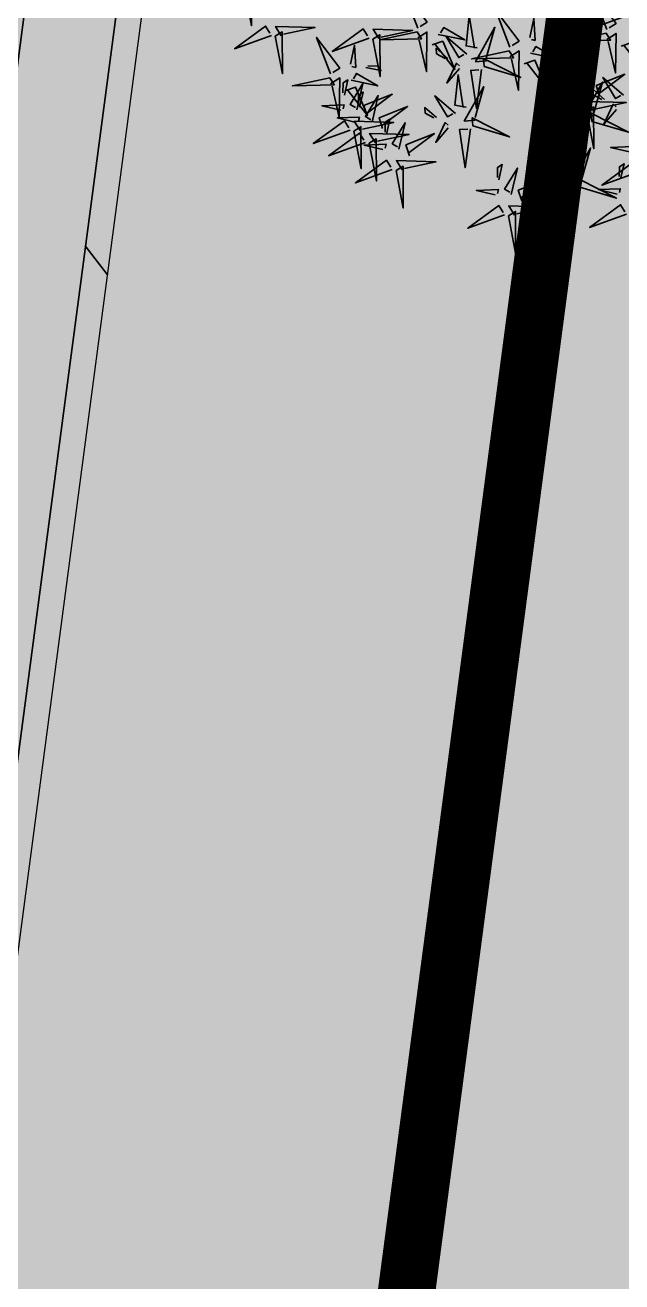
# Model space of a CAD drawing. Header units: millimetres. Extents: x -176651 to 424033, y -469666 to 486614.
# Drawn here: x 80806 to 81222, y 94700 to 95577 of the extents above; entities that cross this region are included whole.
import ezdxf

# ---------------------------------------------------------------- set-up
doc = ezdxf.new("R2010")
doc.units = ezdxf.units.MM
doc.linetypes.add('1625E_Roof Plan$0$DASHED', pattern=[0.75, 0.5, -0.25])
for name, color, linetype in [('1625_East Villa$0$ad-Elevation 10', 8, 'Continuous'), ('1625_East Villa$0$ad-Verandah', 8, 'Continuous'), ('1625E_Roof Plan$0$ad-Secondary Roof', 8, 'Continuous'), ('ad-Plinth', 8, 'Continuous'), ('ad-Verandah', 33, 'Continuous')]:
    doc.layers.add(name, color=color, linetype=linetype)
doc.layers.add('1625_East Villa$0$ad-Landscape', color=8, linetype='Continuous', lineweight=35)

# ---------------------------------------------------------------- blocks, each defined once
blk = doc.blocks.new('A$C92fa9908')
at = {"layer": 'ad-Verandah', "lineweight": 9}
blk.add_lwpolyline([(13650, 4745), (12120, 4745), (12120, 0), (6200, 0), (6200, -2045), (13650, -2045)], close=True, dxfattribs=at)
blk = doc.blocks.new('zw$C194')
at = {"layer": 'ad-Plinth', "ltscale": 5, "rotation": 352.470387642262}
blk.add_blockref('A$C92fa9908', (-124788.95, -333692.84), dxfattribs=at)
blk = doc.blocks.new('1625_East Villa$0$bamboo')
at = {"layer": '1625_East Villa$0$ad-Landscape', "color": 76}
for points in [[(103.7, 1424.7), (54.4, 1572.3), (77.9, 1403.4), (103.7, 1424.7)], [(119.4, 1423.2), (261.4, 1496.7), (147.9, 1388.7), (126.6, 1414.5)], [(-160.7, 1284.9), (-160, 1444.8), (-116.9, 1294.1), (-149.7, 1287.2)], [(581.6, 1302), (532.2, 1449.6), (555.7, 1280.7), (581.6, 1302)], [(-372, 1355), (-230.1, 1428.5), (-343.6, 1320.5), (-364.9, 1346.4)], [(79.4, 1419.1), (107.8, 1384.6), (-52.4, 1368.4), (70.8, 1412)], [(-70.9, 1292.4), (-27.7, 1358.5), (-55.4, 1272.9), (-68.6, 1281.5)], [(57.7, 1357.7), (77.5, 1316.1), (-31.5, 1255.3), (64.8, 1349.1)], [(103.3, 1337.4), (92.8, 1227.4), (133.3, 1318.7), (110.4, 1328.8)], [(167.7, 1347.1), (246.3, 1339.5), (157.6, 1324.2), (159.1, 1340)], [(597.3, 1300.4), (739.2, 1374), (625.7, 1265.9), (604.4, 1291.8)], [(704.4, 1206.5), (655.1, 1354.1), (678.6, 1185.2), (704.4, 1206.5)], [(-169.3, 1271.7), (-323, 1296.4), (-162.4, 1238.9), (-169.3, 1271.7)], [(161.7, 1284.2), (155.7, 1221.3), (172.9, 1235.5), (168.8, 1275.6)], [(557.2, 1296.4), (585.7, 1261.9), (425.4, 1245.7), (548.6, 1289.3)], [(772.7, 1165.6), (723.3, 1313.2), (746.9, 1144.3), (772.7, 1165.6)], [(-399.4, 1177.7), (-257.4, 1251.3), (-370.9, 1143.2), (-392.2, 1169.1)], [(-323.8, 1278.9), (-245.2, 1271.3), (-333.9, 1256.1), (-332.4, 1271.8)], [(-175.7, 1247.6), (-131.9, 1256.8), (-191.9, 1107.3), (-173.4, 1236.6)], [(-92.2, 1230.9), (0.4, 1170.5), (-61.7, 1248.7), (-81.3, 1233.2)], [(-18, 1257.9), (35, 1223.4), (30.4, 1245.3), (-7, 1260.2)], [(303.5, 1094), (304.2, 1253.9), (347.3, 1103.2), (314.4, 1096.3)], [(535.5, 1235), (555.3, 1193.4), (446.4, 1132.5), (542.6, 1226.4)], [(720.2, 1205), (862.1, 1278.5), (748.6, 1170.5), (727.3, 1196.4)], [(788.4, 1164.1), (930.3, 1237.6), (816.9, 1129.6), (795.5, 1155.5)], [(-329.8, 1216), (-335.8, 1153.1), (-318.6, 1167.3), (-322.7, 1207.4)], [(-131.4, 1199.8), (-85.3, 1198.1), (-81.9, 1073.4), (-120.4, 1202.1)], [(680.1, 1200.9), (708.6, 1166.4), (548.3, 1150.2), (671.5, 1193.8)], [(581.2, 1214.7), (570.7, 1104.6), (611.1, 1195.9), (588.3, 1206.1)], [(645.6, 1224.3), (724.2, 1216.7), (635.4, 1201.5), (637, 1217.2)], [(-174.3, 1012.2), (-173.7, 1172.1), (-130.6, 1021.4), (-163.4, 1014.5)], [(393.3, 1101.5), (436.5, 1167.6), (408.8, 1082), (395.6, 1090.6)], [(658.4, 1139.6), (678.2, 1098), (569.2, 1037.1), (665.5, 1130.9)], [(748.4, 1160), (776.8, 1125.5), (616.6, 1109.3), (739.8, 1152.9)], [(639.6, 1161.5), (633.5, 1098.6), (650.8, 1112.8), (646.7, 1152.8)], [(768.4, 1128.9), (847.1, 1121.3), (758.3, 1106.1), (759.8, 1121.8)], [(-351.1, 1101.6), (-272.5, 1094), (-361.2, 1078.8), (-359.7, 1094.5)], [(-155.7, 961.1), (-205, 1108.7), (-181.5, 939.8), (-155.7, 961.1)], [(-84.5, 1019.7), (-41.3, 1085.8), (-69, 1000.1), (-82.2, 1008.8)], [(294.9, 1080.8), (141.2, 1105.5), (301.8, 1048), (294.9, 1080.8)], [(726.6, 1098.6), (746.5, 1057), (637.5, 996.2), (733.8, 1090)], [(704, 1119.3), (693.5, 1009.2), (734, 1100.5), (711.2, 1110.6)], [(830.7, 1007.8), (789.5, 987.1), (726.4, 1094.8), (822.2, 1000.5)], [(772.3, 1078.4), (761.8, 968.3), (802.3, 1059.6), (779.4, 1069.7)], [(836.7, 1088), (915.3, 1080.4), (826.6, 1065.2), (828.1, 1080.9)], [(892.5, 987.3), (858.6, 958.2), (839.1, 1118), (885.2, 995.8)], [(-183, 999), (-336.7, 1023.7), (-176.1, 966.2), (-183, 999)], [(-140, 959.5), (2, 1033.1), (-111.5, 925), (-132.8, 950.9)], [(288.5, 1056.7), (332.3, 1065.9), (272.3, 916.4), (290.8, 1045.7)], [(372, 1040), (464.6, 979.6), (402.5, 1057.8), (382.9, 1042.3)], [(446.2, 1067), (499.2, 1032.5), (494.6, 1054.4), (457.2, 1069.3)], [(762.4, 1066), (756.4, 1003.1), (773.6, 1017.3), (769.5, 1057.4)], [(830.7, 1025.1), (824.7, 962.2), (841.9, 976.4), (837.8, 1016.5)], [(-275.7, 937.9), (-232.5, 1004), (-260.1, 918.3), (-273.4, 927)], [(-189.3, 974.8), (-145.6, 984), (-205.5, 834.6), (-187, 963.9)], [(-105.9, 958.2), (-13.2, 897.8), (-75.4, 976), (-94.9, 960.5)], [(-31.6, 985.2), (21.3, 950.7), (16.7, 972.5), (-20.7, 987.5)], [(289.9, 848.6), (290.5, 1008.4), (333.6, 857.8), (300.8, 850.9)], [(332.8, 1008.9), (378.9, 1007.2), (382.3, 882.5), (343.8, 1011.2)], [(898.5, 963.1), (1045.1, 1015.5), (876.7, 988.5), (898.5, 963.1)], [(1141.3, 824.7), (1092, 972.3), (1115.5, 803.4), (1141.3, 824.7)], [(-180, 955.5), (-151.6, 921), (-311.8, 904.8), (-188.6, 948.4)], [(-145, 927.1), (-99, 925.4), (-95.6, 800.6), (-134.1, 929.4)], [(379.6, 856.1), (422.9, 922.2), (395.2, 836.5), (381.9, 845.1)], [(745.4, 783.8), (696, 931.4), (719.6, 762.5), (745.4, 783.8)], [(811.3, 961.7), (701, 970), (793.1, 931.4), (802.8, 954.4)], [(897.3, 947.3), (973.8, 807), (863.4, 918.2), (888.9, 940.1)], [(-297, 876.4), (-204.4, 816), (-266.5, 894.2), (-286.1, 878.7)], [(-201.7, 894.1), (-181.9, 852.5), (-290.9, 791.6), (-194.6, 885.5)], [(-222.7, 903.4), (-169.8, 868.9), (-174.4, 890.7), (-211.8, 905.7)], [(-156.1, 873.8), (-166.6, 763.7), (-126.1, 855), (-149, 865.2)], [(-91.7, 883.5), (-13.1, 875.8), (-101.8, 860.6), (-100.3, 876.4)], [(120.7, 803.3), (79.5, 782.6), (16.5, 890.3), (112.2, 796)], [(182.5, 782.8), (148.6, 753.6), (129.1, 913.5), (175.2, 791.2)], [(564.8, 755.5), (530.9, 726.4), (511.4, 886.2), (557.5, 764)], [(759.2, 902.3), (696.2, 907), (710.8, 890.1), (750.8, 895)], [(822.2, 897.5), (816.2, 818.8), (799.2, 907.2), (815, 906)], [(1157.1, 823.2), (1299, 896.7), (1185.5, 788.7), (1164.2, 814.6)], [(-97.7, 820.6), (-103.7, 757.7), (-86.5, 771.9), (-90.6, 811.9)], [(281.2, 835.4), (127.5, 860.1), (288.1, 802.6), (281.2, 835.4)], [(274.9, 811.2), (318.6, 820.4), (258.7, 670.9), (277.2, 800.3)], [(503, 776), (461.8, 755.3), (398.7, 863), (494.5, 768.7)], [(432.6, 821.6), (485.5, 787.1), (480.9, 808.9), (443.5, 823.9)], [(761.1, 782.3), (903, 855.8), (789.6, 747.8), (768.2, 773.7)], [(1117, 819.1), (1145.4, 784.6), (985.2, 768.4), (1108.4, 812)], [(-261.6, 680.5), (-302.7, 659.9), (-365.8, 767.6), (-270, 673.2)], [(-199.8, 660.1), (-233.7, 630.9), (-253.2, 790.8), (-207, 668.5)], [(188.6, 758.6), (335.2, 810.9), (166.8, 784), (188.6, 758.6)], [(358.3, 794.5), (451, 734.2), (388.8, 812.4), (369.3, 796.8)], [(570.9, 731.3), (717.4, 783.7), (549, 756.7), (570.9, 731.3)], [(721.1, 778.2), (749.5, 743.7), (589.3, 727.5), (712.5, 771.1)], [(1291.5, 647.4), (1242.1, 795), (1265.7, 626.1), (1291.5, 647.4)], [(101.4, 757.2), (-8.9, 765.5), (83.2, 726.9), (92.9, 749.9)], [(187.4, 742.8), (263.8, 602.4), (153.5, 713.7), (178.9, 735.5)], [(319.2, 763.5), (365.2, 761.8), (368.6, 637), (330.1, 765.8)], [(483.6, 729.9), (373.4, 738.2), (465.5, 699.6), (475.2, 722.6)], [(-193.7, 635.8), (-47.1, 688.2), (-215.5, 661.2), (-193.7, 635.8)], [(49.3, 697.7), (-13.7, 702.5), (0.8, 685.5), (40.8, 690.4)], [(112.3, 693), (106.3, 614.2), (89.3, 702.6), (105, 701.5)], [(569.7, 715.5), (646.1, 575.2), (535.8, 686.4), (561.2, 708.3)], [(-249.2, 564.1), (-107.3, 637.7), (-220.7, 529.6), (-242.1, 555.5)], [(-194.9, 620.1), (-118.4, 479.7), (-228.8, 591), (-203.4, 612.8)], [(-37.8, 466.8), (-37.2, 626.6), (5.9, 476), (-26.9, 469.1)]]:
    blk.add_lwpolyline(points, dxfattribs=at)
blk = doc.blocks.new('1625_East Villa$0$zw$959F')
at = {"transparency": 33554559}
h = blk.add_hatch(color=43, dxfattribs=at)
h.dxf.hatch_style = 1
h.paths.add_polyline_path([(1530, -8875), (0, -8875), (0, -13620), (-5920, -13620), (-5920, -15665), (1530, -15665)])
h = blk.add_hatch(dxfattribs=at)
h.set_pattern_fill('GRASS', color=74, angle=180)
h.set_pattern_definition([(270, (2430, -10400), (17.960512, -17.960512), [4.7625, -31.158524]), (225, (2430, -10400), (17.96051, -17.96051), [4.7625, -20.6375]), (315, (2430, -10400), (17.96051, 17.96051), [4.7625, -20.6375])])
h.paths.add_polyline_path([(2430, -16565), (-2485, -16565), (-2485, -15665), (1530, -15665), (1530, -10475), (2430, -10475)])
h = blk.add_hatch(color=256, dxfattribs=at)
h.dxf.hatch_style = 1
h.set_gradient(color1=(153, 204, 0), color2=(63, 127, 0), tint=1, name='INVSPHERICAL')
h.paths.add_polyline_path([(2430, -16565), (-2485, -16565), (-2485, -15665), (1530, -15665), (1530, -10475), (2430, -10475)])
at = {"layer": '1625_East Villa$0$ad-Landscape', "transparency": 33554687}
h = blk.add_hatch(dxfattribs=at)
h.set_pattern_fill('DOLMIT', color=44, scale=10, angle=90)
h.set_pattern_definition([(90, (-1096435.54, 661200.024), (-63.5, 5e-14), []), (135, (-1096435.54, 661200.02), (-126.999913, -126.999913), [89.80256, -179.605122])])
h.paths.add_polyline_path([(1530, -8875), (0, -8875), (0, -13620), (-5920, -13620), (-5920, -15665), (1530, -15665)])
at = {"layer": '1625_East Villa$0$ad-Elevation 10'}
blk.add_lwpolyline([(2430, -16565), (-2485, -16565), (-2485, -15665), (1530, -15665), (1530, -10475), (2430, -10475)], close=True, dxfattribs=at)
at = {"layer": '1625_East Villa$0$ad-Verandah', "lineweight": 9}
blk.add_lwpolyline([(1530, -8875), (0, -8875), (0, -13620), (-5920, -13620), (-5920, -15665), (1530, -15665)], close=True, dxfattribs=at)
at = {"layer": '1625_East Villa$0$ad-Landscape', "linetype": 'Continuous', "xscale": 0.171360081536486, "yscale": 0.171360081536486, "zscale": 0.171360081536486, "rotation": 180}
blk.add_blockref('1625_East Villa$0$bamboo', (1819.89, -11154.78), dxfattribs=at)
blk = doc.blocks.new('1625E_Roof Plan')
at = {"layer": '1625E_Roof Plan$0$ad-Secondary Roof', "linetype": '1625E_Roof Plan$0$DASHED', "ltscale": 2, "const_width": 40}
for points in [[(13950, 5195), (13188.77, 1425), (13950, -2345)], [(12570, 5195), (10022.5, 1425), (12570, -2345), (13950, -2345), (13950, 5195)]]:
    blk.add_lwpolyline(points, close=True, dxfattribs=at)
blk = doc.blocks.new('1625_East Villa')
at = {"layer": '1625_East Villa$0$ad-Verandah'}
blk.add_blockref('1625_East Villa$0$zw$959F', (12120, 13620), dxfattribs=at)
blk.add_blockref('1625E_Roof Plan', (0, 0))
blk = doc.blocks.new("All Plot's Villa Plans")
at = {"ltscale": 5, "rotation": 352.4703876422526}
blk.add_blockref('1625_East Villa', (67049.87, 95065.94), dxfattribs=at)

msp = doc.modelspace()

# ---------------------------------------------------------------- block references
at = {"ltscale": 5}
msp.add_blockref("All Plot's Villa Plans", (0, 0), dxfattribs=at)

# ---------------------------------------------------------------- next in the draw order: block references
msp.add_blockref('zw$C194', (191838.82, 428758.78), dxfattribs=at)

doc.saveas('drawing.dxf')
